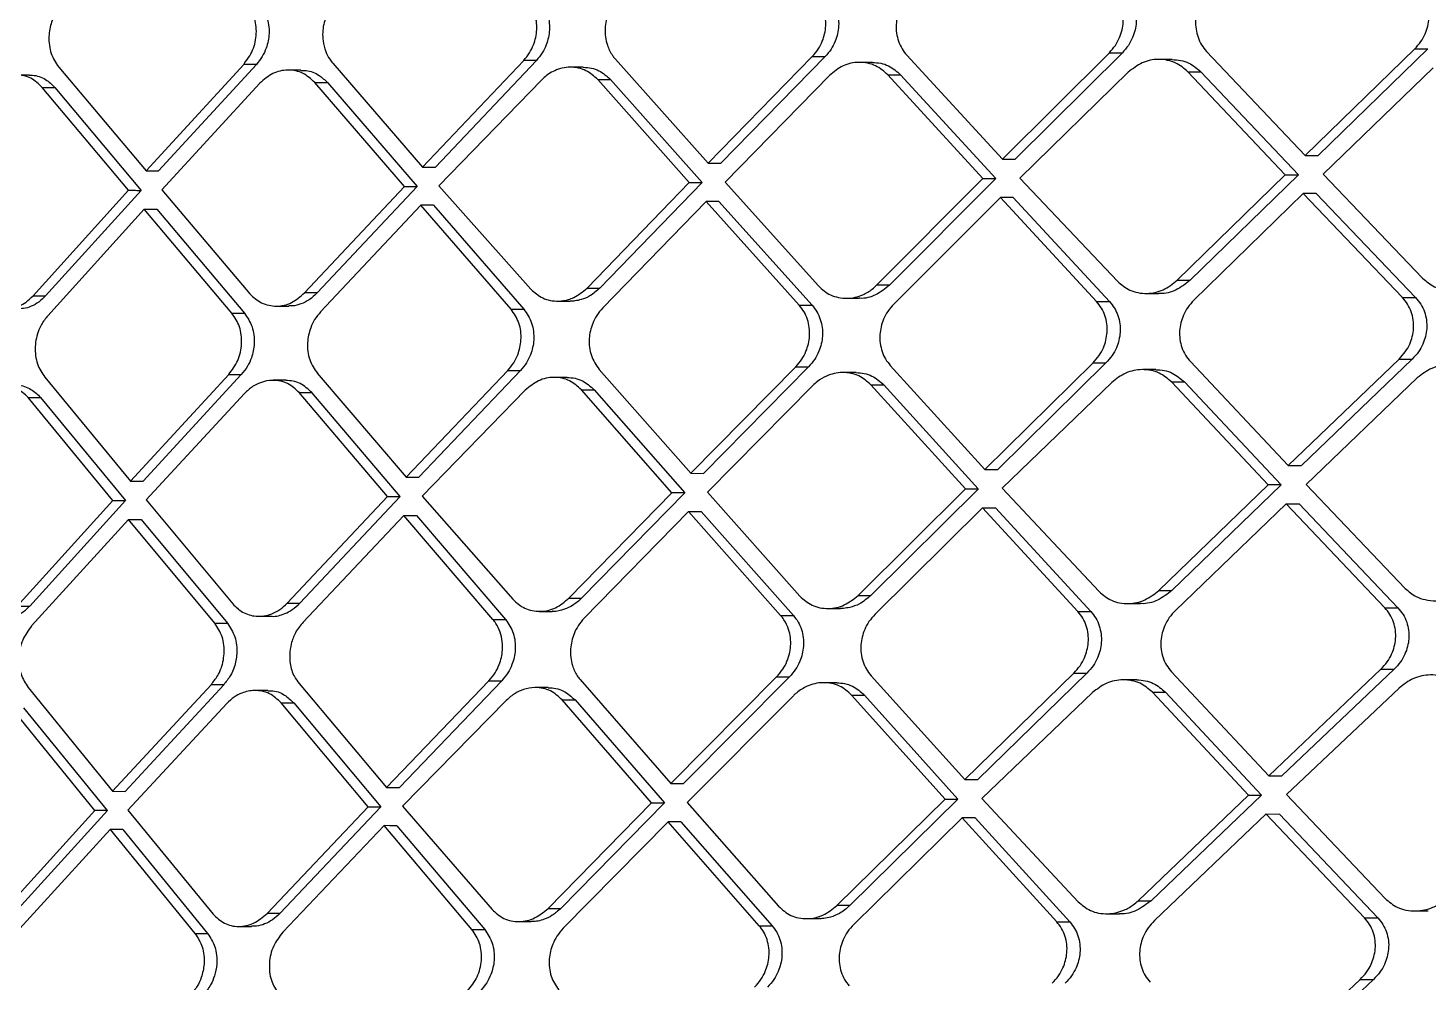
# Model space of a CAD drawing. Extents: x 939 to 1039, y 781 to 934.
# Drawn here: x 1027.331 to 1028.941, y 818.953 to 820.051 of the extents above; entities that cross this region are included whole.
import ezdxf

# ---------------------------------------------------------------- set-up
doc = ezdxf.new("R2010")
doc.units = 0
doc.header["$MEASUREMENT"] = 0
doc.layers.add('1', color=4, linetype='Continuous')

# ---------------------------------------------------------------- blocks, each defined once
blk = doc.blocks.new('Envoy')
at = {"layer": '1', "color": 3, "linetype": 'Continuous', "lineweight": 25}
for p, q in [((89.1309, 20.7165), (89.2471, 20.8392)), ((89.2617, 20.8392), (89.1455, 20.7165)), ((89.2617, 20.8392), (89.2471, 20.8392)), ((89.3527, 20.8406), (89.4593, 20.721)), ((89.4593, 20.721), (89.5791, 20.8436)), ((89.5938, 20.8436), (89.474, 20.721)), ((89.5791, 20.8436), (89.5938, 20.8436)), ((89.6878, 20.8451), (89.7977, 20.7255)), ((89.7977, 20.7255), (89.9208, 20.8481)), ((89.9358, 20.8481), (89.8126, 20.7255)), ((89.9208, 20.8481), (89.9357, 20.8481)), ((89.993, 20.8403), (89.978, 20.8403)), ((90.0327, 20.8495), (90.146, 20.7299)), ((90.146, 20.7299), (90.2722, 20.8526)), ((90.2873, 20.8525), (90.161, 20.7299)), ((90.2722, 20.8526), (90.2873, 20.8525)), ((88.6783, 20.8224), (88.6639, 20.8224)), ((88.7123, 20.8316), (88.8127, 20.712)), ((88.8127, 20.712), (88.9251, 20.8347)), ((88.9396, 20.8347), (88.8272, 20.712)), ((88.9396, 20.8347), (88.9251, 20.8347)), ((88.9908, 20.828), (88.9764, 20.828)), ((89.0274, 20.8361), (89.1309, 20.7165)), ((89.3157, 20.8314), (89.3011, 20.8314)), ((89.6484, 20.837), (89.6336, 20.837)), ((89.7754, 20.7032), (89.6658, 20.8228)), ((89.6658, 20.8228), (89.6806, 20.8228)), ((89.6806, 20.8228), (89.7903, 20.7032)), ((89.9426, 20.8256), (89.8177, 20.7038)), ((90.0112, 20.8261), (90.0262, 20.8261)), ((90.1231, 20.7077), (90.0112, 20.8261)), ((90.0261, 20.8261), (90.1382, 20.7076)), ((90.2931, 20.8308), (90.1666, 20.7082)), ((88.7925, 20.6898), (88.6933, 20.8082)), ((88.6933, 20.8082), (88.7077, 20.8082)), ((88.7077, 20.8082), (88.807, 20.6897)), ((88.9436, 20.813), (88.831, 20.6903)), ((89.1099, 20.6943), (89.0067, 20.8139)), ((89.0067, 20.8139), (89.0213, 20.8138)), ((89.0213, 20.8138), (89.1245, 20.6942)), ((89.2676, 20.8166), (89.1497, 20.6948)), ((89.4376, 20.6987), (89.3323, 20.8172)), ((89.3323, 20.8172), (89.347, 20.8172)), ((89.347, 20.8172), (89.4523, 20.6987)), ((89.5988, 20.8219), (89.4787, 20.6993)), ((90.146, 20.7299), (90.161, 20.7299)), ((88.8127, 20.712), (88.8272, 20.712)), ((89.1309, 20.7165), (89.1455, 20.7165)), ((89.4593, 20.721), (89.474, 20.721)), ((89.7977, 20.7255), (89.8126, 20.7255)), ((88.995, 20.5716), (89.1099, 20.6943)), ((89.1245, 20.6942), (89.0095, 20.5716)), ((89.1099, 20.6943), (89.1245, 20.6942)), ((89.1497, 20.6948), (89.2553, 20.576)), ((89.32, 20.5773), (89.4376, 20.6987)), ((89.4523, 20.6987), (89.3347, 20.5772)), ((89.4376, 20.6987), (89.4523, 20.6987)), ((89.4787, 20.6993), (89.5861, 20.5797)), ((89.6531, 20.5806), (89.7754, 20.7032)), ((89.7903, 20.7032), (89.668, 20.5805)), ((89.7754, 20.7032), (89.7903, 20.7032)), ((89.8177, 20.7037), (89.9301, 20.585)), ((89.9988, 20.5862), (90.1231, 20.7077)), ((90.1382, 20.7076), (90.0138, 20.5862)), ((90.1231, 20.7077), (90.1381, 20.7076)), ((90.1666, 20.7082), (90.2811, 20.5886)), ((88.6827, 20.5683), (88.7925, 20.6898)), ((88.807, 20.6897), (88.6972, 20.5683)), ((88.831, 20.6903), (88.9321, 20.5707)), ((89.7954, 20.6815), (89.6729, 20.5588)), ((89.906, 20.5619), (89.7954, 20.6815)), ((89.8103, 20.6815), (89.7954, 20.6815)), ((89.8103, 20.6815), (89.9209, 20.5618)), ((90.1438, 20.6859), (90.018, 20.5633)), ((90.258, 20.5663), (90.1438, 20.6859)), ((90.1588, 20.6859), (90.1438, 20.6859)), ((90.1588, 20.6859), (90.2731, 20.5663)), ((88.8107, 20.668), (88.6996, 20.5454)), ((88.9115, 20.5484), (88.8107, 20.668)), ((88.8107, 20.668), (88.8252, 20.668)), ((88.8252, 20.668), (88.926, 20.5484)), ((89.1287, 20.6725), (89.0135, 20.5499)), ((89.2326, 20.5529), (89.1287, 20.6725)), ((89.1433, 20.6725), (89.2472, 20.5529)), ((89.457, 20.677), (89.338, 20.5544)), ((89.5641, 20.5574), (89.457, 20.677)), ((89.4717, 20.677), (89.457, 20.677)), ((89.4717, 20.677), (89.5789, 20.5574)), ((89.9988, 20.5862), (90.0138, 20.5862)), ((88.6827, 20.5683), (88.6972, 20.5683)), ((89.0095, 20.5716), (88.995, 20.5716)), ((89.32, 20.5773), (89.3347, 20.5772)), ((89.6181, 20.5655), (89.6329, 20.5655)), ((89.668, 20.5805), (89.6531, 20.5806)), ((89.9628, 20.5711), (89.9777, 20.5711)), ((90.258, 20.5663), (90.2731, 20.5663)), ((88.9621, 20.5565), (88.9768, 20.5565)), ((89.2326, 20.5529), (89.2472, 20.5529)), ((89.2861, 20.5622), (89.3007, 20.5622)), ((89.5641, 20.5574), (89.5789, 20.5574)), ((89.906, 20.5619), (89.9209, 20.5618)), ((88.9115, 20.5484), (88.926, 20.5484)), ((89.4394, 20.3641), (89.5601, 20.4867)), ((89.5749, 20.4867), (89.4541, 20.364)), ((89.5601, 20.4867), (89.5749, 20.4867)), ((89.6688, 20.4881), (89.7777, 20.3685)), ((89.7777, 20.3685), (89.902, 20.4912)), ((89.9169, 20.4911), (89.7926, 20.3685)), ((89.902, 20.4912), (89.9169, 20.4911)), ((90.014, 20.4926), (90.1266, 20.373)), ((90.1266, 20.373), (90.2541, 20.4956)), ((90.2693, 20.4956), (90.1417, 20.373)), ((90.2542, 20.4956), (90.2693, 20.4956)), ((88.6962, 20.4747), (88.795, 20.3551)), ((88.795, 20.3551), (88.9078, 20.4777)), ((88.9223, 20.4777), (88.8095, 20.3551)), ((88.9078, 20.4777), (88.9223, 20.4777)), ((88.9734, 20.4711), (88.9589, 20.4711)), ((89.0097, 20.4792), (89.1118, 20.3596)), ((89.1118, 20.3596), (89.2287, 20.4822)), ((89.2433, 20.4822), (89.1264, 20.3596)), ((89.2287, 20.4822), (89.2433, 20.4822)), ((89.2971, 20.4744), (89.2824, 20.4744)), ((89.334, 20.4837), (89.4394, 20.3641)), ((89.6294, 20.48), (89.6146, 20.4801)), ((89.9235, 20.4686), (89.7975, 20.3468)), ((89.9742, 20.4834), (89.9592, 20.4834)), ((90.1034, 20.3507), (89.9923, 20.4692)), ((89.9923, 20.4692), (90.0073, 20.4692)), ((90.0073, 20.4692), (90.1185, 20.3507)), ((90.275, 20.4739), (90.1471, 20.3513)), ((88.9261, 20.456), (88.813, 20.3334)), ((89.0906, 20.3373), (88.9889, 20.4569)), ((88.9889, 20.4569), (89.0035, 20.4569)), ((89.1052, 20.3373), (89.0035, 20.4569)), ((89.2489, 20.4597), (89.1303, 20.3379)), ((89.3135, 20.4603), (89.3282, 20.4602)), ((89.4175, 20.3418), (89.3135, 20.4602)), ((89.3282, 20.4602), (89.4323, 20.3418)), ((89.5796, 20.465), (89.4586, 20.3423)), ((89.7552, 20.3463), (89.6466, 20.4659)), ((89.6466, 20.4659), (89.6615, 20.4659)), ((89.6615, 20.4658), (89.77, 20.3462)), ((88.7746, 20.3328), (88.677, 20.4513)), ((88.677, 20.4513), (88.6915, 20.4513)), ((88.6915, 20.4512), (88.7892, 20.3328)), ((90.1266, 20.373), (90.1416, 20.373)), ((89.1118, 20.3596), (89.1264, 20.3596)), ((89.4394, 20.3641), (89.4541, 20.364)), ((89.7777, 20.3685), (89.7926, 20.3685)), ((88.795, 20.3551), (88.8095, 20.3551)), ((89.2991, 20.2203), (89.4175, 20.3418)), ((89.4323, 20.3418), (89.3138, 20.2203)), ((89.4322, 20.3418), (89.4175, 20.3418)), ((89.4586, 20.3423), (89.5648, 20.2227)), ((89.6318, 20.2236), (89.7552, 20.3463)), ((89.7701, 20.3462), (89.6466, 20.2236)), ((89.7552, 20.3463), (89.77, 20.3462)), ((89.7975, 20.3468), (89.909, 20.228)), ((89.9778, 20.2293), (90.1034, 20.3507)), ((90.1185, 20.3507), (89.9928, 20.2292)), ((90.1185, 20.3507), (90.1034, 20.3507)), ((90.1471, 20.3513), (90.261, 20.2316)), ((88.6645, 20.2113), (88.7746, 20.3328)), ((88.7892, 20.3328), (88.679, 20.2113)), ((88.7746, 20.3328), (88.7891, 20.3328)), ((88.813, 20.3334), (88.9125, 20.2138)), ((88.9751, 20.2147), (89.0906, 20.3373)), ((88.9897, 20.2146), (89.1052, 20.3373)), ((89.0906, 20.3373), (89.1052, 20.3373)), ((89.1303, 20.3379), (89.2345, 20.2191)), ((89.775, 20.3245), (89.6513, 20.2019)), ((89.8846, 20.2049), (89.775, 20.3245)), ((89.775, 20.3245), (89.7899, 20.3245)), ((89.7899, 20.3245), (89.8996, 20.2049)), ((90.124, 20.329), (89.9968, 20.2064)), ((90.2376, 20.2094), (90.124, 20.329)), ((90.124, 20.329), (90.1391, 20.329)), ((90.139, 20.329), (90.2528, 20.2094)), ((88.7926, 20.3111), (88.6811, 20.1884)), ((88.8918, 20.1915), (88.7926, 20.3111)), ((88.7926, 20.3111), (88.8071, 20.3111)), ((88.8071, 20.3111), (88.9063, 20.1915)), ((89.1092, 20.3156), (88.9933, 20.1929)), ((89.2116, 20.196), (89.1092, 20.3156)), ((89.1092, 20.3156), (89.1238, 20.3156)), ((89.1238, 20.3156), (89.2263, 20.196)), ((89.4367, 20.3201), (89.3168, 20.1974)), ((89.5426, 20.2005), (89.4367, 20.3201)), ((89.4367, 20.3201), (89.4514, 20.3201)), ((89.4514, 20.32), (89.5574, 20.2004)), ((89.9778, 20.2293), (89.9928, 20.2292)), ((88.6645, 20.2113), (88.679, 20.2113)), ((88.9751, 20.2147), (88.9897, 20.2146)), ((89.2991, 20.2203), (89.3138, 20.2203)), ((89.6318, 20.2236), (89.6466, 20.2236)), ((89.9416, 20.2142), (89.9566, 20.2142)), ((88.9424, 20.1996), (88.9568, 20.1996)), ((89.2116, 20.196), (89.2263, 20.196)), ((89.2651, 20.2052), (89.2797, 20.2052)), ((89.5426, 20.2005), (89.5574, 20.2004)), ((89.5967, 20.2085), (89.6115, 20.2085)), ((89.8846, 20.2049), (89.8996, 20.2049)), ((90.2376, 20.2094), (90.2528, 20.2094)), ((88.8918, 20.1915), (88.9063, 20.1915)), ((89.6467, 20.1312), (89.7545, 20.0116)), ((89.7545, 20.0116), (89.88, 20.1342)), ((89.895, 20.1342), (89.7695, 20.0116)), ((89.88, 20.1342), (89.895, 20.1342)), ((89.9923, 20.1357), (90.1042, 20.016)), ((90.1042, 20.016), (90.2332, 20.1387)), ((90.2484, 20.1387), (90.1193, 20.016)), ((90.2332, 20.1387), (90.2484, 20.1387)), ((88.677, 20.1177), (88.7742, 19.9982)), ((88.7742, 19.9982), (88.8875, 20.1208)), ((88.9021, 20.1208), (88.7888, 19.9981)), ((88.902, 20.1208), (88.8875, 20.1208)), ((88.9527, 20.1141), (88.9382, 20.1142)), ((88.989, 20.1222), (89.0895, 20.0026)), ((89.0895, 20.0026), (89.2071, 20.1253)), ((89.2218, 20.1253), (89.1041, 20.0026)), ((89.2071, 20.1253), (89.2218, 20.1253)), ((89.2754, 20.1175), (89.2607, 20.1175)), ((89.3122, 20.1267), (89.4163, 20.0071)), ((89.4163, 20.0071), (89.538, 20.1298)), ((89.5528, 20.1298), (89.4311, 20.0071)), ((89.538, 20.1298), (89.5528, 20.1297)), ((89.6072, 20.1231), (89.5923, 20.1231)), ((89.9523, 20.1264), (89.9372, 20.1264)), ((90.254, 20.117), (90.1246, 19.9943)), ((88.9055, 20.0991), (88.7919, 19.9764)), ((89.0683, 19.9804), (88.9681, 20.1)), ((88.9681, 20.1), (88.9826, 20.1)), ((88.9826, 20.1), (89.0829, 19.9804)), ((89.2271, 20.1028), (89.1078, 19.9809)), ((89.3943, 19.9849), (89.2915, 20.1033)), ((89.2915, 20.1033), (89.3062, 20.1033)), ((89.3062, 20.1033), (89.4091, 19.9848)), ((89.5573, 20.108), (89.4353, 19.9854)), ((89.7318, 19.9893), (89.6243, 20.1089)), ((89.6243, 20.1089), (89.6391, 20.1089)), ((89.6391, 20.1089), (89.7467, 19.9893)), ((89.9014, 20.1117), (89.7742, 19.9899)), ((90.0808, 19.9938), (89.9703, 20.1122)), ((89.9703, 20.1122), (89.9853, 20.1122)), ((89.9853, 20.1122), (90.0959, 19.9938)), ((88.7538, 19.9759), (88.6579, 20.0943)), ((88.7683, 19.9759), (88.6723, 20.0943)), ((89.0895, 20.0026), (89.1041, 20.0026)), ((89.4163, 20.0071), (89.4311, 20.0071)), ((89.7545, 20.0116), (89.7694, 20.0116)), ((90.1042, 20.016), (90.1193, 20.016)), ((88.7742, 19.9982), (88.7888, 19.9981)), ((89.4353, 19.9854), (89.5404, 19.8658)), ((89.6074, 19.8667), (89.7318, 19.9893)), ((89.7467, 19.9893), (89.6223, 19.8667)), ((89.7318, 19.9893), (89.7467, 19.9893)), ((89.7742, 19.9899), (89.8848, 19.8711)), ((89.9539, 19.8723), (90.0808, 19.9938)), ((90.0959, 19.9938), (89.9689, 19.8723)), ((90.0808, 19.9938), (90.0959, 19.9938)), ((90.1246, 19.9943), (90.2381, 19.8747)), ((88.6433, 19.8544), (88.7538, 19.9759)), ((88.6578, 19.8544), (88.7683, 19.9759)), ((88.7683, 19.9759), (88.7538, 19.9759)), ((88.7919, 19.9764), (88.8898, 19.8568)), ((88.9522, 19.8577), (89.0683, 19.9804)), ((89.0829, 19.9804), (88.9667, 19.8577)), ((89.0683, 19.9804), (89.0829, 19.9804)), ((89.1078, 19.9809), (89.2107, 19.8622)), ((89.2751, 19.8634), (89.3943, 19.9849)), ((89.4091, 19.9848), (89.2898, 19.8634)), ((89.3943, 19.9849), (89.409, 19.9848)), ((90.1012, 19.9721), (89.9727, 19.8494)), ((90.1012, 19.9721), (90.1164, 19.972)), ((90.2143, 19.8524), (90.1012, 19.972)), ((90.1164, 19.972), (90.2296, 19.8524)), ((88.7715, 19.9542), (88.6596, 19.8315)), ((88.7715, 19.9542), (88.869, 19.8346)), ((88.786, 19.9541), (88.7715, 19.9542)), ((88.786, 19.9541), (88.8836, 19.8345)), ((89.0866, 19.9587), (88.9701, 19.836)), ((89.1876, 19.8391), (89.0866, 19.9587)), ((89.1012, 19.9586), (89.2023, 19.839)), ((89.4133, 19.9631), (89.2925, 19.8405)), ((89.5181, 19.8435), (89.4133, 19.9631)), ((89.428, 19.9631), (89.4133, 19.9631)), ((89.428, 19.9631), (89.5329, 19.8435)), ((89.7515, 19.9676), (89.6267, 19.845)), ((89.8602, 19.848), (89.7515, 19.9676)), ((89.7664, 19.9676), (89.7515, 19.9676)), ((89.7664, 19.9676), (89.8753, 19.848)), ((89.9539, 19.8723), (89.9689, 19.8723)), ((88.9667, 19.8577), (88.9522, 19.8577)), ((89.2751, 19.8634), (89.2898, 19.8634)), ((89.6223, 19.8667), (89.6074, 19.8667)), ((89.9174, 19.8572), (89.9325, 19.8572)), ((90.2722, 19.8605), (90.2875, 19.8605)), ((88.9192, 19.8426), (88.934, 19.8426)), ((89.241, 19.8483), (89.2557, 19.8483)), ((89.5181, 19.8435), (89.5329, 19.8435)), ((89.5721, 19.8516), (89.587, 19.8516)), ((89.8602, 19.848), (89.8753, 19.848)), ((90.2143, 19.8524), (90.2296, 19.8524)), ((88.869, 19.8346), (88.8836, 19.8345)), ((89.1876, 19.8391), (89.2023, 19.839)), ((90.0789, 19.6591), (90.2094, 19.7817)), ((90.2247, 19.7817), (90.0941, 19.6591)), ((90.2094, 19.7817), (90.2246, 19.7817))]:
    blk.add_line(p, q, dxfattribs=at)
at = {"layer": '1', "color": 3, "linetype": 'Continuous', "lineweight": 25, "flags": 128}
blk.add_lwpolyline([(89.1012, 19.9586), (89.093, 19.9586), (89.0866, 19.9587)], dxfattribs=at)
at = {"layer": '1', "color": 3, "linetype": 'Continuous', "lineweight": 25}
for points, knots in [([(90.036, 20.9202), (90.0336, 20.9176), (90.029, 20.9124), (90.0227, 20.9008), (90.0196, 20.888), (90.0202, 20.8752), (90.0225, 20.8657), (90.0266, 20.8569), (90.0306, 20.852), (90.0327, 20.8495)], [0, 0, 0, 0, 0.136852, 0.265603, 0.498415, 0.62384, 0.748969, 0.874221, 1, 1, 1, 1]), ([(90.2722, 20.8526), (90.2746, 20.8552), (90.2794, 20.8604), (90.2857, 20.872), (90.2889, 20.8848), (90.2883, 20.8975), (90.2859, 20.907), (90.2817, 20.9159), (90.2775, 20.9208), (90.2754, 20.9233)], [0, 0, 0, 0, 0.137422, 0.266444, 0.499172, 0.622204, 0.746719, 0.87249, 1, 1, 1, 1]), ([(88.9251, 20.8347), (88.9289, 20.8399), (88.9366, 20.8502), (88.94, 20.867), (88.9394, 20.88), (88.9367, 20.8927), (88.9315, 20.9003), (88.9281, 20.9054)], [0, 0, 0, 0, 0.249804, 0.499463, 0.627403, 0.753727, 1, 1, 1, 1]), ([(88.9426, 20.9054), (88.946, 20.9003), (88.9512, 20.8927), (88.954, 20.8801), (88.9546, 20.8678), (88.952, 20.8552), (88.9465, 20.8432), (88.942, 20.8376), (88.9396, 20.8347)], [0, 0, 0, 0, 0.245056, 0.371114, 0.499196, 0.717282, 0.850675, 1, 1, 1, 1]), ([(89.0306, 20.9068), (89.0283, 20.9041), (89.0239, 20.8987), (89.0182, 20.8869), (89.0155, 20.8741), (89.0161, 20.8606), (89.0188, 20.85), (89.0229, 20.8416), (89.0262, 20.8376), (89.0274, 20.8361)], [0, 0, 0, 0, 0.140959, 0.268688, 0.501227, 0.625941, 0.787428, 0.924741, 1, 1, 1, 1]), ([(89.2471, 20.8392), (89.2495, 20.842), (89.254, 20.8474), (89.2598, 20.8592), (89.2626, 20.8719), (89.262, 20.8849), (89.2594, 20.8955), (89.2554, 20.904), (89.2516, 20.9084), (89.2504, 20.9099)], [0, 0, 0, 0, 0.143012, 0.274121, 0.499818, 0.625497, 0.769248, 0.921207, 1, 1, 1, 1]), ([(89.265, 20.9099), (89.2685, 20.9048), (89.2739, 20.8971), (89.2766, 20.8844), (89.2772, 20.8719), (89.2744, 20.8592), (89.2687, 20.8474), (89.2641, 20.842), (89.2617, 20.8391)], [0, 0, 0, 0, 0.247382, 0.372772, 0.499003, 0.725322, 0.856705, 1, 1, 1, 1]), ([(89.356, 20.9113), (89.3537, 20.9086), (89.3492, 20.9033), (89.3433, 20.8915), (89.3404, 20.8787), (89.3409, 20.8662), (89.3434, 20.8554), (89.3476, 20.8471), (89.3511, 20.8421), (89.3525, 20.8408), (89.3527, 20.8406)], [0, 0, 0, 0, 0.139564, 0.269345, 0.49893, 0.625722, 0.749305, 0.925699, 0.990886, 1, 1, 1, 1]), ([(89.5791, 20.8436), (89.5815, 20.8464), (89.5861, 20.8517), (89.5921, 20.8635), (89.595, 20.8762), (89.5945, 20.8888), (89.592, 20.8993), (89.588, 20.908), (89.5838, 20.9127), (89.5825, 20.9144)], [0, 0, 0, 0, 0.14021, 0.270297, 0.499723, 0.625204, 0.749324, 0.915712, 1, 1, 1, 1]), ([(89.5972, 20.9143), (89.5992, 20.9119), (89.6031, 20.907), (89.607, 20.8982), (89.6093, 20.8888), (89.6098, 20.8762), (89.6069, 20.8634), (89.6009, 20.8517), (89.5962, 20.8464), (89.5939, 20.8436)], [0, 0, 0, 0, 0.125163, 0.250136, 0.3751, 0.500327, 0.729637, 0.85977, 1, 1, 1, 1]), ([(89.6912, 20.9158), (89.6889, 20.9131), (89.6843, 20.9079), (89.6782, 20.8962), (89.6752, 20.8834), (89.6757, 20.8707), (89.678, 20.8612), (89.682, 20.8524), (89.6859, 20.8475), (89.6878, 20.8451)], [0, 0, 0, 0, 0.137932, 0.267106, 0.498738, 0.625051, 0.750511, 0.875382, 1, 1, 1, 1]), ([(89.9208, 20.8481), (89.9233, 20.8508), (89.9279, 20.856), (89.9341, 20.8677), (89.9372, 20.8805), (89.9366, 20.8931), (89.9343, 20.9026), (89.9303, 20.9115), (89.9262, 20.9164), (89.9242, 20.9188)], [0, 0, 0, 0, 0.138576, 0.268037, 0.49943, 0.623305, 0.748109, 0.873531, 1, 1, 1, 1]), ([(89.9391, 20.9188), (89.9411, 20.9163), (89.9452, 20.9114), (89.9492, 20.9026), (89.9516, 20.8931), (89.9521, 20.8805), (89.949, 20.8677), (89.9429, 20.856), (89.9382, 20.8508), (89.9358, 20.8481)], [0, 0, 0, 0, 0.126283, 0.251517, 0.376133, 0.500544, 0.731901, 0.861406, 1, 1, 1, 1]), ([(88.7151, 20.9023), (88.7128, 20.8993), (88.7083, 20.8936), (88.703, 20.8816), (88.7006, 20.869), (88.7012, 20.8567), (88.704, 20.8441), (88.709, 20.8366), (88.7123, 20.8316)], [0, 0, 0, 0, 0.151574, 0.285559, 0.500083, 0.63196, 0.759382, 1, 1, 1, 1]), ([(90.0112, 20.8261), (90.0067, 20.8299), (89.9997, 20.8359), (89.9876, 20.8397), (89.9746, 20.841), (89.9581, 20.8378), (89.9477, 20.8296), (89.9426, 20.8256)], [0, 0, 0, 0, 0.229531, 0.360207, 0.501413, 0.750632, 1, 1, 1, 1]), ([(89.993, 20.8402), (89.9963, 20.84), (90.0029, 20.8397), (90.0147, 20.8358), (90.0217, 20.8299), (90.0262, 20.8261)], [0, 0, 0, 0, 0.26856, 0.534917, 1, 1, 1, 1]), ([(88.6933, 20.8082), (88.6891, 20.8121), (88.6828, 20.8182), (88.6721, 20.8218), (88.6616, 20.823), (88.6507, 20.8207), (88.6403, 20.8152), (88.6352, 20.8103), (88.6325, 20.8077)], [0, 0, 0, 0, 0.241926, 0.369008, 0.49986, 0.714173, 0.848252, 1, 1, 1, 1]), ([(89.0067, 20.8139), (89.0025, 20.8178), (88.996, 20.8238), (88.9848, 20.8275), (88.973, 20.8287), (88.9579, 20.8254), (88.9484, 20.8171), (88.9436, 20.813)], [0, 0, 0, 0, 0.238011, 0.366424, 0.500863, 0.750109, 1, 1, 1, 1]), ([(88.9908, 20.8278), (88.9928, 20.8278), (89.0001, 20.8277), (89.0113, 20.8234), (89.0182, 20.8168), (89.0213, 20.8138)], [0, 0, 0, 0, 0.183046, 0.641709, 1, 1, 1, 1]), ([(89.3323, 20.8172), (89.328, 20.821), (89.3214, 20.827), (89.31, 20.8308), (89.2978, 20.8321), (89.2831, 20.8287), (89.2726, 20.8216), (89.2681, 20.8171), (89.2676, 20.8166)], [0, 0, 0, 0, 0.234847, 0.364038, 0.500856, 0.749906, 0.972473, 1, 1, 1, 1]), ([(89.3157, 20.8313), (89.3188, 20.8311), (89.325, 20.8307), (89.3362, 20.8269), (89.3428, 20.821), (89.347, 20.8172)], [0, 0, 0, 0, 0.268849, 0.528392, 1, 1, 1, 1]), ([(89.6658, 20.8228), (89.6614, 20.8267), (89.6546, 20.8326), (89.6427, 20.8364), (89.63, 20.8376), (89.6139, 20.8343), (89.6038, 20.8261), (89.5988, 20.8219)], [0, 0, 0, 0, 0.231928, 0.361978, 0.501288, 0.7504, 1, 1, 1, 1]), ([(89.6484, 20.8369), (89.6515, 20.8367), (89.6579, 20.8364), (89.6694, 20.8325), (89.6763, 20.8266), (89.6806, 20.8228)], [0, 0, 0, 0, 0.260956, 0.527403, 1, 1, 1, 1]), ([(88.6783, 20.8221), (88.6796, 20.8222), (88.6861, 20.8224), (88.6971, 20.8185), (88.7044, 20.8115), (88.7077, 20.8082)], [0, 0, 0, 0, 0.121666, 0.593983, 1, 1, 1, 1]), ([(88.7925, 20.6898), (88.7952, 20.6898), (88.8, 20.6897), (88.8048, 20.6897), (88.807, 20.6897)], [0, 0, 0, 0, 0.559973, 1, 1, 1, 1]), ([(89.1433, 20.6725), (89.1406, 20.6725), (89.1357, 20.6725), (89.1309, 20.6725), (89.1287, 20.6725)], [0, 0, 0, 0, 0.560022, 1, 1, 1, 1]), ([(89.9301, 20.585), (89.9346, 20.5812), (89.9417, 20.5753), (89.9538, 20.5716), (89.9668, 20.5705), (89.9833, 20.5739), (89.9936, 20.5821), (89.9988, 20.5862)], [0, 0, 0, 0, 0.23183, 0.361898, 0.501274, 0.750403, 1, 1, 1, 1]), ([(90.0138, 20.5862), (90.0086, 20.5822), (89.9982, 20.5741), (89.9848, 20.5705), (89.9782, 20.5712), (89.9778, 20.5712)], [0, 0, 0, 0, 0.485126, 0.968191, 1, 1, 1, 1]), ([(90.2811, 20.5886), (90.2855, 20.5849), (90.2925, 20.579), (90.305, 20.575), (90.3189, 20.5737), (90.3335, 20.5769), (90.3453, 20.5834), (90.3503, 20.5878), (90.3522, 20.5895)], [0, 0, 0, 0, 0.215404, 0.349501, 0.501173, 0.750106, 0.90753, 1, 1, 1, 1]), ([(88.6222, 20.5671), (88.6264, 20.5631), (88.6349, 20.5552), (88.6512, 20.5521), (88.6649, 20.5552), (88.6753, 20.561), (88.6801, 20.5658), (88.6827, 20.5683)], [0, 0, 0, 0, 0.246674, 0.49922, 0.722647, 0.854688, 1, 1, 1, 1]), ([(88.6972, 20.5683), (88.6946, 20.5657), (88.6896, 20.5608), (88.6808, 20.556), (88.6727, 20.5535), (88.6676, 20.5534), (88.6655, 20.5534)], [0, 0, 0, 0, 0.283698, 0.555858, 0.816563, 1, 1, 1, 1]), ([(88.9321, 20.5707), (88.9363, 20.5667), (88.9428, 20.5607), (88.9539, 20.5571), (88.9656, 20.5559), (88.9807, 20.5592), (88.9902, 20.5675), (88.995, 20.5716)], [0, 0, 0, 0, 0.242004, 0.369392, 0.500783, 0.749976, 1, 1, 1, 1]), ([(89.0095, 20.5716), (89.0066, 20.5688), (89.001, 20.5635), (88.9911, 20.5588), (88.983, 20.5565), (88.9783, 20.5567), (88.9768, 20.5568)], [0, 0, 0, 0, 0.310475, 0.602154, 0.875063, 1, 1, 1, 1]), ([(89.2553, 20.576), (89.2597, 20.5722), (89.2663, 20.5663), (89.2777, 20.5627), (89.2879, 20.5618), (89.297, 20.5633), (89.3086, 20.5675), (89.3152, 20.5731), (89.32, 20.5773)], [0, 0, 0, 0, 0.237868, 0.366141, 0.500425, 0.664238, 0.750398, 1, 1, 1, 1]), ([(89.3347, 20.5772), (89.331, 20.574), (89.3245, 20.5682), (89.3143, 20.564), (89.307, 20.5626), (89.3028, 20.562), (89.301, 20.5622), (89.3007, 20.5623)], [0, 0, 0, 0, 0.372496, 0.659115, 0.85955, 0.973558, 1, 1, 1, 1]), ([(89.5861, 20.5797), (89.5905, 20.5758), (89.5974, 20.5697), (89.6092, 20.5661), (89.6219, 20.5648), (89.6355, 20.568), (89.6467, 20.5745), (89.6515, 20.579), (89.6531, 20.5806)], [0, 0, 0, 0, 0.234734, 0.363881, 0.50069, 0.74944, 0.912042, 1, 1, 1, 1]), ([(89.668, 20.5805), (89.6629, 20.5765), (89.6526, 20.5684), (89.6396, 20.5649), (89.6332, 20.5655), (89.6329, 20.5656)], [0, 0, 0, 0, 0.489932, 0.977322, 1, 1, 1, 1]), ([(90.2542, 20.4956), (90.2566, 20.4983), (90.2614, 20.5035), (90.2679, 20.5151), (90.2711, 20.5278), (90.2707, 20.5405), (90.2683, 20.55), (90.2642, 20.5589), (90.2601, 20.5638), (90.258, 20.5663)], [0, 0, 0, 0, 0.13834, 0.267723, 0.499461, 0.622852, 0.747486, 0.873017, 1, 1, 1, 1]), ([(90.2731, 20.5663), (90.2752, 20.5638), (90.2794, 20.5589), (90.2835, 20.55), (90.2858, 20.5405), (90.2863, 20.5278), (90.283, 20.5151), (90.2766, 20.5034), (90.2718, 20.4983), (90.2693, 20.4956)], [0, 0, 0, 0, 0.126946, 0.25244, 0.377034, 0.501416, 0.732665, 0.861823, 1, 1, 1, 1]), ([(89.0135, 20.5499), (89.0111, 20.547), (89.0065, 20.5415), (89.0009, 20.5296), (88.9981, 20.5169), (88.9986, 20.5044), (89.0013, 20.4917), (89.0064, 20.4842), (89.0098, 20.4792)], [0, 0, 0, 0, 0.147008, 0.279463, 0.499918, 0.630378, 0.757335, 1, 1, 1, 1]), ([(89.2287, 20.4822), (89.2311, 20.4851), (89.2358, 20.4906), (89.2416, 20.5025), (89.2444, 20.5151), (89.244, 20.5275), (89.2413, 20.5402), (89.2361, 20.5479), (89.2326, 20.5529)], [0, 0, 0, 0, 0.1463167, 0.2786367, 0.5006711, 0.6274937, 0.753482, 1, 1, 1, 1]), ([(89.2472, 20.5529), (89.2507, 20.5479), (89.2559, 20.5402), (89.2586, 20.5275), (89.2591, 20.5151), (89.2562, 20.5025), (89.2504, 20.4906), (89.2458, 20.4851), (89.2433, 20.4822)], [0, 0, 0, 0, 0.245867, 0.371794, 0.499397, 0.721179, 0.85354, 1, 1, 1, 1]), ([(89.338, 20.5544), (89.3356, 20.5516), (89.331, 20.5462), (89.3251, 20.5344), (89.3221, 20.5217), (89.3226, 20.5091), (89.3253, 20.4964), (89.3305, 20.4887), (89.334, 20.4837)], [0, 0, 0, 0, 0.142005, 0.272731, 0.499687, 0.628289, 0.754631, 1, 1, 1, 1]), ([(89.5601, 20.4867), (89.5626, 20.4895), (89.5672, 20.4948), (89.5733, 20.5066), (89.5763, 20.5193), (89.5759, 20.5318), (89.5738, 20.5413), (89.5699, 20.5501), (89.5661, 20.555), (89.5641, 20.5574)], [0, 0, 0, 0, 0.142096, 0.272859, 0.499875, 0.625287, 0.750694, 0.875499, 1, 1, 1, 1]), ([(89.5789, 20.5574), (89.5808, 20.555), (89.5847, 20.5501), (89.5885, 20.5413), (89.5907, 20.5319), (89.5912, 20.5193), (89.5881, 20.5066), (89.582, 20.4948), (89.5774, 20.4895), (89.5749, 20.4867)], [0, 0, 0, 0, 0.124224, 0.248759, 0.37391, 0.499955, 0.72708, 0.857888, 1, 1, 1, 1]), ([(89.6729, 20.5588), (89.6704, 20.5561), (89.6658, 20.5509), (89.6596, 20.5391), (89.6565, 20.5264), (89.6569, 20.5137), (89.6592, 20.5042), (89.663, 20.4954), (89.6669, 20.4906), (89.6688, 20.4881)], [0, 0, 0, 0, 0.139406, 0.269082, 0.498815, 0.625994, 0.751689, 0.876286, 1, 1, 1, 1]), ([(89.902, 20.4912), (89.9044, 20.4939), (89.9092, 20.4991), (89.9154, 20.5108), (89.9186, 20.5235), (89.9182, 20.5362), (89.9159, 20.5457), (89.912, 20.5545), (89.908, 20.5594), (89.906, 20.5619)], [0, 0, 0, 0, 0.139846, 0.269795, 0.499675, 0.624031, 0.749072, 0.874255, 1, 1, 1, 1]), ([(89.9209, 20.5618), (89.9229, 20.5594), (89.9269, 20.5545), (89.9309, 20.5457), (89.9332, 20.5362), (89.9336, 20.5235), (89.9304, 20.5108), (89.9241, 20.4991), (89.9194, 20.4939), (89.9169, 20.4911)], [0, 0, 0, 0, 0.125541, 0.250503, 0.375285, 0.500386, 0.730171, 0.860113, 1, 1, 1, 1]), ([(90.018, 20.5633), (90.0155, 20.5606), (90.0108, 20.5554), (90.0045, 20.5438), (90.0012, 20.531), (90.0017, 20.5183), (90.004, 20.5087), (90.008, 20.4999), (90.012, 20.495), (90.014, 20.4926)], [0, 0, 0, 0, 0.137942, 0.267055, 0.498529, 0.624633, 0.749951, 0.874956, 1, 1, 1, 1]), ([(88.6996, 20.5454), (88.697, 20.5421), (88.6931, 20.5371), (88.6876, 20.5253), (88.6848, 20.5129), (88.6854, 20.4996), (88.6881, 20.487), (88.693, 20.4795), (88.6962, 20.4747)], [0, 0, 0, 0, 0.163486, 0.250609, 0.499884, 0.633906, 0.762088, 1, 1, 1, 1]), ([(88.9078, 20.4777), (88.9117, 20.4829), (88.9194, 20.4933), (88.923, 20.51), (88.9225, 20.5232), (88.9199, 20.5358), (88.9148, 20.5434), (88.9115, 20.5484)], [0, 0, 0, 0, 0.24994, 0.499561, 0.628841, 0.755642, 1, 1, 1, 1]), ([(88.926, 20.5484), (88.9293, 20.5434), (88.9344, 20.5359), (88.937, 20.5232), (88.9376, 20.5111), (88.935, 20.4987), (88.9296, 20.4866), (88.9249, 20.4808), (88.9223, 20.4777)], [0, 0, 0, 0, 0.242882, 0.369334, 0.498814, 0.708261, 0.843929, 1, 1, 1, 1]), ([(90.3461, 20.4748), (90.3415, 20.4786), (90.3342, 20.4846), (90.3216, 20.4884), (90.3122, 20.4893), (90.302, 20.4883), (90.2891, 20.4848), (90.2803, 20.478), (90.275, 20.4739)], [0, 0, 0, 0, 0.22752, 0.358594, 0.501127, 0.59081, 0.751094, 1, 1, 1, 1]), ([(88.9889, 20.4569), (88.9847, 20.4609), (88.9783, 20.4669), (88.9672, 20.4705), (88.9566, 20.4716), (88.9455, 20.4694), (88.9346, 20.464), (88.9291, 20.4588), (88.9261, 20.456)], [0, 0, 0, 0, 0.239757, 0.367405, 0.49996, 0.700403, 0.837926, 1, 1, 1, 1]), ([(89.0035, 20.4569), (88.9993, 20.4608), (88.9928, 20.4668), (88.982, 20.4705), (88.9762, 20.4708), (88.9734, 20.471)], [0, 0, 0, 0, 0.490211, 0.751199, 1, 1, 1, 1]), ([(89.3135, 20.4603), (89.3092, 20.4641), (89.3026, 20.4701), (89.2912, 20.4738), (89.2792, 20.4751), (89.2636, 20.4719), (89.2538, 20.4638), (89.2489, 20.4597)], [0, 0, 0, 0, 0.236765, 0.365507, 0.500974, 0.75008, 1, 1, 1, 1]), ([(89.2971, 20.4744), (89.3001, 20.4742), (89.3062, 20.4738), (89.3174, 20.47), (89.3239, 20.4641), (89.3282, 20.4602)], [0, 0, 0, 0, 0.261883, 0.523232, 1, 1, 1, 1]), ([(89.6466, 20.4659), (89.6422, 20.4697), (89.6354, 20.4758), (89.6235, 20.4795), (89.6109, 20.4807), (89.5973, 20.4776), (89.5862, 20.4711), (89.5814, 20.4666), (89.5796, 20.465)], [0, 0, 0, 0, 0.233282, 0.362757, 0.500649, 0.749447, 0.90734, 1, 1, 1, 1]), ([(89.6294, 20.48), (89.6325, 20.4798), (89.6388, 20.4795), (89.6503, 20.4756), (89.6571, 20.4697), (89.6615, 20.4659)], [0, 0, 0, 0, 0.261062, 0.525155, 1, 1, 1, 1]), ([(89.9923, 20.4692), (89.9878, 20.473), (89.9808, 20.479), (89.9686, 20.4828), (89.9557, 20.484), (89.9391, 20.4808), (89.9287, 20.4727), (89.9235, 20.4686)], [0, 0, 0, 0, 0.230837, 0.361174, 0.501299, 0.750451, 1, 1, 1, 1]), ([(89.9742, 20.4833), (89.9774, 20.4831), (89.984, 20.4828), (89.9958, 20.4789), (90.0028, 20.4729), (90.0073, 20.4692)], [0, 0, 0, 0, 0.265889, 0.53171, 1, 1, 1, 1]), ([(88.677, 20.4513), (88.6729, 20.4552), (88.6667, 20.4613), (88.656, 20.4649), (88.6454, 20.466), (88.6345, 20.4636), (88.6241, 20.4579), (88.6192, 20.4532), (88.6167, 20.4507)], [0, 0, 0, 0, 0.244475, 0.370914, 0.499872, 0.72394, 0.855572, 1, 1, 1, 1]), ([(88.6623, 20.4652), (88.6633, 20.4653), (88.6696, 20.4656), (88.6805, 20.4619), (88.688, 20.4547), (88.6915, 20.4513)], [0, 0, 0, 0, 0.090019, 0.570299, 1, 1, 1, 1]), ([(89.909, 20.228), (89.9135, 20.2242), (89.9206, 20.2183), (89.9327, 20.2147), (89.9457, 20.2136), (89.9622, 20.217), (89.9726, 20.2252), (89.9778, 20.2293)], [0, 0, 0, 0, 0.23284, 0.362568, 0.501066, 0.750212, 1, 1, 1, 1]), ([(89.9928, 20.2292), (89.9876, 20.2252), (89.977, 20.2171), (89.9635, 20.2136), (89.9569, 20.2142), (89.9566, 20.2143)], [0, 0, 0, 0, 0.488652, 0.974207, 1, 1, 1, 1]), ([(90.261, 20.2316), (90.2651, 20.2282), (90.2719, 20.2223), (90.2844, 20.2182), (90.2986, 20.2167), (90.3152, 20.2203), (90.3269, 20.2274), (90.3318, 20.232), (90.3324, 20.2325)], [0, 0, 0, 0, 0.204501, 0.34136, 0.501413, 0.750625, 0.970502, 1, 1, 1, 1]), ([(88.679, 20.2113), (88.6765, 20.2089), (88.6716, 20.2041), (88.6632, 20.1993), (88.655, 20.1966), (88.6497, 20.1964), (88.6474, 20.1964)], [0, 0, 0, 0, 0.273984, 0.539153, 0.79558, 1, 1, 1, 1]), ([(88.9125, 20.2138), (88.916, 20.2103), (88.9236, 20.203), (88.9368, 20.1993), (88.9483, 20.1997), (88.9576, 20.2022), (88.9669, 20.207), (88.9723, 20.2121), (88.9751, 20.2147)], [0, 0, 0, 0, 0.208131, 0.443359, 0.571937, 0.707526, 0.850205, 1, 1, 1, 1]), ([(88.9568, 20.1996), (88.9571, 20.1996), (88.9622, 20.1991), (88.9707, 20.2015), (88.9816, 20.207), (88.9868, 20.212), (88.9897, 20.2146)], [0, 0, 0, 0, 0.021935, 0.438616, 0.701399, 1, 1, 1, 1]), ([(89.2345, 20.2191), (89.2389, 20.2152), (89.2455, 20.2093), (89.2569, 20.2057), (89.2689, 20.2047), (89.2843, 20.208), (89.2942, 20.2162), (89.2991, 20.2203)], [0, 0, 0, 0, 0.239628, 0.367586, 0.50083, 0.750042, 1, 1, 1, 1]), ([(89.3138, 20.2203), (89.3104, 20.2173), (89.3044, 20.2119), (89.2931, 20.207), (89.2848, 20.2048), (89.2801, 20.2053), (89.2798, 20.2053)], [0, 0, 0, 0, 0.337138, 0.611382, 0.970018, 1, 1, 1, 1]), ([(89.5648, 20.2227), (89.5692, 20.2188), (89.576, 20.2128), (89.5879, 20.2091), (89.6004, 20.2079), (89.6165, 20.2113), (89.6267, 20.2195), (89.6318, 20.2236)], [0, 0, 0, 0, 0.236277, 0.36514, 0.500995, 0.750012, 1, 1, 1, 1]), ([(89.6466, 20.2236), (89.6423, 20.22), (89.6349, 20.2138), (89.6237, 20.2098), (89.6168, 20.2088), (89.6136, 20.2086), (89.6127, 20.2085), (89.6121, 20.2085), (89.6118, 20.2086), (89.6115, 20.2086)], [0, 0, 0, 0, 0.417035, 0.719252, 0.905878, 0.955829, 0.974208, 0.976782, 1, 1, 1, 1]), ([(89.2071, 20.1253), (89.2097, 20.1283), (89.2144, 20.1338), (89.2202, 20.1458), (89.2231, 20.1582), (89.2228, 20.171), (89.2203, 20.1816), (89.2165, 20.1901), (89.2129, 20.1945), (89.2117, 20.196)], [0, 0, 0, 0, 0.149793, 0.283217, 0.500384, 0.626174, 0.769622, 0.922147, 1, 1, 1, 1]), ([(89.2263, 20.196), (89.2297, 20.1909), (89.2349, 20.1833), (89.2374, 20.1706), (89.2378, 20.1583), (89.2349, 20.1458), (89.2291, 20.1338), (89.2243, 20.1282), (89.2218, 20.1253)], [0, 0, 0, 0, 0.244278, 0.37048, 0.499075, 0.716198, 0.849859, 1, 1, 1, 1]), ([(89.3168, 20.1974), (89.3143, 20.1946), (89.3097, 20.1892), (89.3037, 20.1774), (89.3007, 20.1647), (89.301, 20.1523), (89.3032, 20.1415), (89.3072, 20.1332), (89.3107, 20.1282), (89.3121, 20.1269), (89.3122, 20.1267)], [0, 0, 0, 0, 0.144321, 0.27574, 0.499192, 0.626646, 0.749418, 0.925998, 0.991014, 1, 1, 1, 1]), ([(89.538, 20.1298), (89.5405, 20.1326), (89.5453, 20.138), (89.5514, 20.1498), (89.5545, 20.1624), (89.5542, 20.1749), (89.5519, 20.1854), (89.548, 20.1941), (89.544, 20.1989), (89.5426, 20.2005)], [0, 0, 0, 0, 0.144045, 0.275594, 0.500519, 0.62604, 0.749501, 0.916116, 1, 1, 1, 1]), ([(89.5574, 20.2005), (89.5593, 20.198), (89.5631, 20.1932), (89.5669, 20.1844), (89.569, 20.1749), (89.5693, 20.1624), (89.5662, 20.1498), (89.5601, 20.138), (89.5553, 20.1326), (89.5528, 20.1297)], [0, 0, 0, 0, 0.123367, 0.247561, 0.372896, 0.499575, 0.724317, 0.855882, 1, 1, 1, 1]), ([(89.6513, 20.2019), (89.6489, 20.1992), (89.6441, 20.1939), (89.6379, 20.1821), (89.6347, 20.1694), (89.635, 20.1567), (89.6372, 20.1472), (89.6409, 20.1384), (89.6448, 20.1336), (89.6467, 20.1312)], [0, 0, 0, 0, 0.140913, 0.271142, 0.499045, 0.626971, 0.75289, 0.87714, 1, 1, 1, 1]), ([(89.88, 20.1342), (89.8825, 20.137), (89.8873, 20.1422), (89.8937, 20.154), (89.8969, 20.1666), (89.8966, 20.1792), (89.8945, 20.1887), (89.8906, 20.1976), (89.8866, 20.2025), (89.8846, 20.2049)], [0, 0, 0, 0, 0.141136, 0.271605, 0.500095, 0.62485, 0.750021, 0.874916, 1, 1, 1, 1]), ([(89.8996, 20.2049), (89.9016, 20.2025), (89.9055, 20.1976), (89.9094, 20.1888), (89.9116, 20.1792), (89.9119, 20.1666), (89.9087, 20.1539), (89.9023, 20.1422), (89.8975, 20.1369), (89.895, 20.1342)], [0, 0, 0, 0, 0.124883, 0.249575, 0.374519, 0.500216, 0.72851, 0.858915, 1, 1, 1, 1]), ([(89.9968, 20.2064), (89.9943, 20.2037), (89.9895, 20.1985), (89.9831, 20.1868), (89.9798, 20.1741), (89.9801, 20.1614), (89.9823, 20.1518), (89.9863, 20.1429), (89.9903, 20.1381), (89.9923, 20.1357)], [0, 0, 0, 0, 0.13897, 0.268473, 0.498725, 0.62545, 0.750915, 0.875592, 1, 1, 1, 1]), ([(90.2332, 20.1387), (90.2357, 20.1414), (90.2406, 20.1465), (90.2471, 20.1582), (90.2505, 20.1709), (90.2501, 20.1836), (90.2479, 20.1931), (90.2438, 20.202), (90.2397, 20.2069), (90.2376, 20.2094)], [0, 0, 0, 0, 0.1393, 0.269037, 0.499798, 0.623478, 0.748209, 0.873537, 1, 1, 1, 1]), ([(90.2528, 20.2094), (90.2548, 20.2069), (90.259, 20.202), (90.2631, 20.1931), (90.2654, 20.1836), (90.2657, 20.1709), (90.2623, 20.1582), (90.2558, 20.1465), (90.2509, 20.1413), (90.2484, 20.1387)], [0, 0, 0, 0, 0.126355, 0.251449, 0.375919, 0.500271, 0.731148, 0.860818, 1, 1, 1, 1]), ([(88.6811, 20.1884), (88.6773, 20.1833), (88.6697, 20.1729), (88.6661, 20.1559), (88.6666, 20.1426), (88.6692, 20.13), (88.674, 20.1225), (88.677, 20.1177)], [0, 0, 0, 0, 0.249836, 0.49931, 0.63584, 0.764923, 1, 1, 1, 1]), ([(88.8875, 20.1208), (88.8901, 20.1242), (88.8936, 20.1286), (88.897, 20.1343), (88.8975, 20.1364), (88.898, 20.1371), (88.898, 20.1371), (88.898, 20.1372), (88.898, 20.1372), (88.898, 20.1372), (88.8981, 20.1373), (88.8981, 20.1374), (88.8983, 20.1378), (88.8986, 20.1385), (88.8992, 20.14), (88.9001, 20.1429), (88.9016, 20.1484), (88.9028, 20.1565), (88.9025, 20.1663), (88.9, 20.179), (88.895, 20.1865), (88.8918, 20.1915)], [0, 0, 0, 0, 0.167297, 0.21965, 0.251041, 0.251402, 0.251432, 0.251474, 0.251597, 0.251891, 0.25244, 0.254646, 0.259008, 0.267761, 0.28504, 0.318868, 0.383529, 0.500878, 0.631357, 0.758342, 1, 1, 1, 1]), ([(88.9063, 20.1915), (88.9096, 20.1865), (88.9145, 20.179), (88.9171, 20.1664), (88.9175, 20.1546), (88.915, 20.1424), (88.9097, 20.1302), (88.9047, 20.1241), (88.9021, 20.1208)], [0, 0, 0, 0, 0.240624, 0.367478, 0.498353, 0.694734, 0.83385, 1, 1, 1, 1]), ([(88.9933, 20.1929), (88.9902, 20.189), (88.9842, 20.1816), (88.9795, 20.1684), (88.9776, 20.1562), (88.9784, 20.1433), (88.9817, 20.1315), (88.987, 20.1248), (88.989, 20.1222)], [0, 0, 0, 0, 0.194372, 0.36892, 0.523582, 0.658419, 0.86799, 1, 1, 1, 1]), ([(90.3254, 20.1178), (90.3208, 20.1217), (90.3135, 20.1277), (90.3008, 20.1315), (90.2873, 20.1327), (90.2701, 20.1293), (90.2593, 20.1211), (90.2539, 20.117)], [0, 0, 0, 0, 0.228401, 0.359366, 0.501422, 0.750659, 1, 1, 1, 1]), ([(88.9681, 20.1), (88.9639, 20.1039), (88.9575, 20.11), (88.9464, 20.1136), (88.9357, 20.1147), (88.9245, 20.1124), (88.9136, 20.1067), (88.9083, 20.1017), (88.9055, 20.0991)], [0, 0, 0, 0, 0.241673, 0.368808, 0.499911, 0.712333, 0.846869, 1, 1, 1, 1]), ([(88.9527, 20.1139), (88.954, 20.1139), (88.9607, 20.1142), (88.9719, 20.1103), (88.9792, 20.1032), (88.9826, 20.1)], [0, 0, 0, 0, 0.118557, 0.593455, 1, 1, 1, 1]), ([(89.2915, 20.1033), (89.2873, 20.1072), (89.2807, 20.1132), (89.2694, 20.1169), (89.2588, 20.118), (89.2477, 20.116), (89.2364, 20.111), (89.2304, 20.1057), (89.2271, 20.1028)], [0, 0, 0, 0, 0.237926, 0.366013, 0.500026, 0.68629, 0.827302, 1, 1, 1, 1]), ([(89.2753, 20.1174), (89.2783, 20.1172), (89.2843, 20.1169), (89.2954, 20.1131), (89.302, 20.1072), (89.3062, 20.1033)], [0, 0, 0, 0, 0.255982, 0.517364, 1, 1, 1, 1]), ([(89.6243, 20.1089), (89.6199, 20.1128), (89.6131, 20.1189), (89.6012, 20.1226), (89.5886, 20.1238), (89.5744, 20.1205), (89.5638, 20.114), (89.559, 20.1097), (89.5577, 20.1085), (89.5573, 20.1081), (89.5573, 20.1081)], [0, 0, 0, 0, 0.234635, 0.363703, 0.500583, 0.749361, 0.931677, 0.980151, 0.997717, 1, 1, 1, 1]), ([(89.6072, 20.123), (89.6102, 20.1229), (89.6165, 20.1225), (89.628, 20.1187), (89.6348, 20.1128), (89.6391, 20.1089)], [0, 0, 0, 0, 0.256491, 0.521835, 1, 1, 1, 1]), ([(89.9703, 20.1122), (89.9658, 20.1161), (89.9588, 20.1221), (89.9466, 20.1258), (89.9337, 20.1271), (89.9171, 20.1238), (89.9067, 20.1158), (89.9014, 20.1117)], [0, 0, 0, 0, 0.23179, 0.361784, 0.501089, 0.750235, 1, 1, 1, 1]), ([(89.9523, 20.1264), (89.9556, 20.1262), (89.9621, 20.1258), (89.974, 20.1219), (89.9809, 20.116), (89.9853, 20.1122)], [0, 0, 0, 0, 0.269475, 0.532794, 1, 1, 1, 1]), ([(89.8848, 19.8711), (89.8894, 19.8673), (89.8964, 19.8613), (89.9086, 19.8577), (89.9216, 19.8566), (89.9356, 19.8598), (89.9471, 19.8663), (89.9521, 19.8707), (89.9539, 19.8723)], [0, 0, 0, 0, 0.233331, 0.362669, 0.500305, 0.749234, 0.909115, 1, 1, 1, 1]), ([(89.9689, 19.8723), (89.9636, 19.8683), (89.953, 19.8602), (89.9395, 19.8567), (89.9328, 19.8573), (89.9325, 19.8573)], [0, 0, 0, 0, 0.488698, 0.973687, 1, 1, 1, 1]), ([(90.2381, 19.8747), (90.2425, 19.871), (90.2496, 19.865), (90.2622, 19.8611), (90.2761, 19.8598), (90.2909, 19.8631), (90.3028, 19.8695), (90.3079, 19.874), (90.3098, 19.8756)], [0, 0, 0, 0, 0.219583, 0.352445, 0.500723, 0.749951, 0.90965, 1, 1, 1, 1]), ([(88.8898, 19.8568), (88.894, 19.8529), (88.9023, 19.8449), (88.9193, 19.8415), (88.9371, 19.8451), (88.9471, 19.8535), (88.9522, 19.8577)], [0, 0, 0, 0, 0.242447, 0.489342, 0.741575, 1, 1, 1, 1]), ([(88.9667, 19.8577), (88.964, 19.8551), (88.9586, 19.8501), (88.9494, 19.8453), (88.9411, 19.8428), (88.936, 19.8428), (88.934, 19.8428)], [0, 0, 0, 0, 0.291139, 0.568758, 0.832971, 1, 1, 1, 1]), ([(89.2107, 19.8622), (89.215, 19.8583), (89.2215, 19.8523), (89.2329, 19.8488), (89.2448, 19.8477), (89.2603, 19.8511), (89.2701, 19.8593), (89.2751, 19.8634)], [0, 0, 0, 0, 0.241085, 0.368626, 0.500661, 0.750397, 1, 1, 1, 1]), ([(89.2898, 19.8634), (89.2866, 19.8605), (89.2808, 19.8553), (89.2695, 19.8501), (89.261, 19.8479), (89.256, 19.8483), (89.2557, 19.8484)], [0, 0, 0, 0, 0.31938, 0.588632, 0.975373, 1, 1, 1, 1]), ([(89.5404, 19.8658), (89.5448, 19.8619), (89.5516, 19.8558), (89.5634, 19.8521), (89.5759, 19.851), (89.592, 19.8544), (89.6023, 19.8626), (89.6074, 19.8667)], [0, 0, 0, 0, 0.237488, 0.365915, 0.500757, 0.750048, 1, 1, 1, 1]), ([(89.6223, 19.8667), (89.6184, 19.8634), (89.6116, 19.8576), (89.601, 19.8534), (89.5934, 19.852), (89.5891, 19.8515), (89.5873, 19.8516), (89.587, 19.8517)], [0, 0, 0, 0, 0.374371, 0.661732, 0.861652, 0.974092, 1, 1, 1, 1]), ([(89.2925, 19.8405), (89.29, 19.8376), (89.2852, 19.8321), (89.2793, 19.8203), (89.2761, 19.8076), (89.2764, 19.7952), (89.2789, 19.7824), (89.284, 19.7748), (89.2874, 19.7698)], [0, 0, 0, 0, 0.147382, 0.279959, 0.500015, 0.630543, 0.757443, 1, 1, 1, 1]), ([(89.5128, 19.7728), (89.5154, 19.7757), (89.5202, 19.7811), (89.5264, 19.793), (89.5296, 19.8055), (89.5294, 19.818), (89.5274, 19.8275), (89.5237, 19.8363), (89.5199, 19.8411), (89.5181, 19.8435)], [0, 0, 0, 0, 0.146187, 0.278467, 0.500645, 0.6271, 0.752911, 0.877134, 1, 1, 1, 1]), ([(89.5329, 19.8435), (89.5347, 19.8411), (89.5385, 19.8363), (89.5422, 19.8276), (89.5442, 19.818), (89.5445, 19.8056), (89.5413, 19.793), (89.5351, 19.7811), (89.5302, 19.7757), (89.5277, 19.7728)], [0, 0, 0, 0, 0.122488, 0.246326, 0.371802, 0.499096, 0.721453, 0.853777, 1, 1, 1, 1]), ([(89.6267, 19.845), (89.6242, 19.8422), (89.6194, 19.8369), (89.6131, 19.8251), (89.6098, 19.8124), (89.61, 19.7998), (89.6121, 19.7902), (89.6158, 19.7815), (89.6196, 19.7767), (89.6215, 19.7743)], [0, 0, 0, 0, 0.14244, 0.273197, 0.499263, 0.62788, 0.753989, 0.87793, 1, 1, 1, 1]), ([(89.8551, 19.7773), (89.8576, 19.7801), (89.8625, 19.7854), (89.8689, 19.7971), (89.8723, 19.8097), (89.8721, 19.8223), (89.87, 19.8318), (89.8661, 19.8407), (89.8622, 19.8456), (89.8602, 19.848)], [0, 0, 0, 0, 0.14245, 0.273383, 0.500462, 0.625575, 0.750871, 0.875525, 1, 1, 1, 1]), ([(89.8753, 19.848), (89.8772, 19.8455), (89.8812, 19.8407), (89.885, 19.8319), (89.8871, 19.8223), (89.8874, 19.8097), (89.884, 19.7971), (89.8775, 19.7853), (89.8727, 19.78), (89.8701, 19.7773)], [0, 0, 0, 0, 0.124189, 0.24848, 0.373322, 0.499304, 0.726677, 0.857659, 1, 1, 1, 1]), ([(89.9727, 19.8494), (89.9702, 19.8467), (89.9653, 19.8415), (89.9588, 19.8299), (89.9554, 19.8171), (89.9556, 19.8044), (89.9578, 19.7948), (89.9617, 19.786), (89.9656, 19.7811), (89.9676, 19.7787)], [0, 0, 0, 0, 0.139937, 0.269841, 0.499006, 0.626264, 0.751864, 0.876273, 1, 1, 1, 1]), ([(90.2094, 19.7817), (90.212, 19.7844), (90.2169, 19.7896), (90.2235, 19.8013), (90.227, 19.8139), (90.2268, 19.8266), (90.2246, 19.8361), (90.2205, 19.8451), (90.2164, 19.85), (90.2143, 19.8524)], [0, 0, 0, 0, 0.140255, 0.270363, 0.500185, 0.624081, 0.748882, 0.874017, 1, 1, 1, 1]), ([(90.2296, 19.8524), (90.2317, 19.85), (90.2358, 19.845), (90.2398, 19.8361), (90.2421, 19.8265), (90.2423, 19.8138), (90.2388, 19.8012), (90.2322, 19.7896), (90.2272, 19.7844), (90.2247, 19.7817)], [0, 0, 0, 0, 0.126131, 0.251301, 0.376085, 0.501176, 0.730542, 0.860257, 1, 1, 1, 1]), ([(88.869, 19.8346), (88.8722, 19.8296), (88.877, 19.8221), (88.8795, 19.8095), (88.8798, 19.7975), (88.8771, 19.7852), (88.8717, 19.7731), (88.8668, 19.7671), (88.8642, 19.7639)], [0, 0, 0, 0, 0.239565, 0.367228, 0.498881, 0.699387, 0.837273, 1, 1, 1, 1]), ([(88.8836, 19.8345), (88.8868, 19.8296), (88.8916, 19.8221), (88.8941, 19.8095), (88.8944, 19.7981), (88.892, 19.7864), (88.8869, 19.7741), (88.8817, 19.7675), (88.8787, 19.7638)], [0, 0, 0, 0, 0.23957, 0.367065, 0.499188, 0.674281, 0.818407, 1, 1, 1, 1]), ([(88.9701, 19.836), (88.9661, 19.8308), (88.9582, 19.8205), (88.9543, 19.8037), (88.9546, 19.7904), (88.9571, 19.7777), (88.962, 19.7702), (88.9652, 19.7653)], [0, 0, 0, 0, 0.24985, 0.499342, 0.632865, 0.760936, 1, 1, 1, 1]), ([(89.1825, 19.7684), (89.1866, 19.7735), (89.1947, 19.7838), (89.1988, 19.8005), (89.1985, 19.8137), (89.1961, 19.8264), (89.191, 19.834), (89.1876, 19.8391)], [0, 0, 0, 0, 0.250204, 0.499839, 0.629118, 0.755896, 1, 1, 1, 1]), ([(89.2023, 19.839), (89.2057, 19.834), (89.2107, 19.8264), (89.2132, 19.8138), (89.2135, 19.8016), (89.2105, 19.7891), (89.2047, 19.7771), (89.1998, 19.7714), (89.1972, 19.7683)], [0, 0, 0, 0, 0.2425406, 0.3686079, 0.4976525, 0.7102776, 0.845576, 1, 1, 1, 1])]:
    blk.add_open_spline(points, degree=3, knots=knots, dxfattribs=at)

msp = doc.modelspace()

# ---------------------------------------------------------------- block references
at = {"layer": '1'}
msp.add_blockref('Envoy', (938.6538, 799.1744), dxfattribs=at)

doc.saveas('drawing.dxf')
